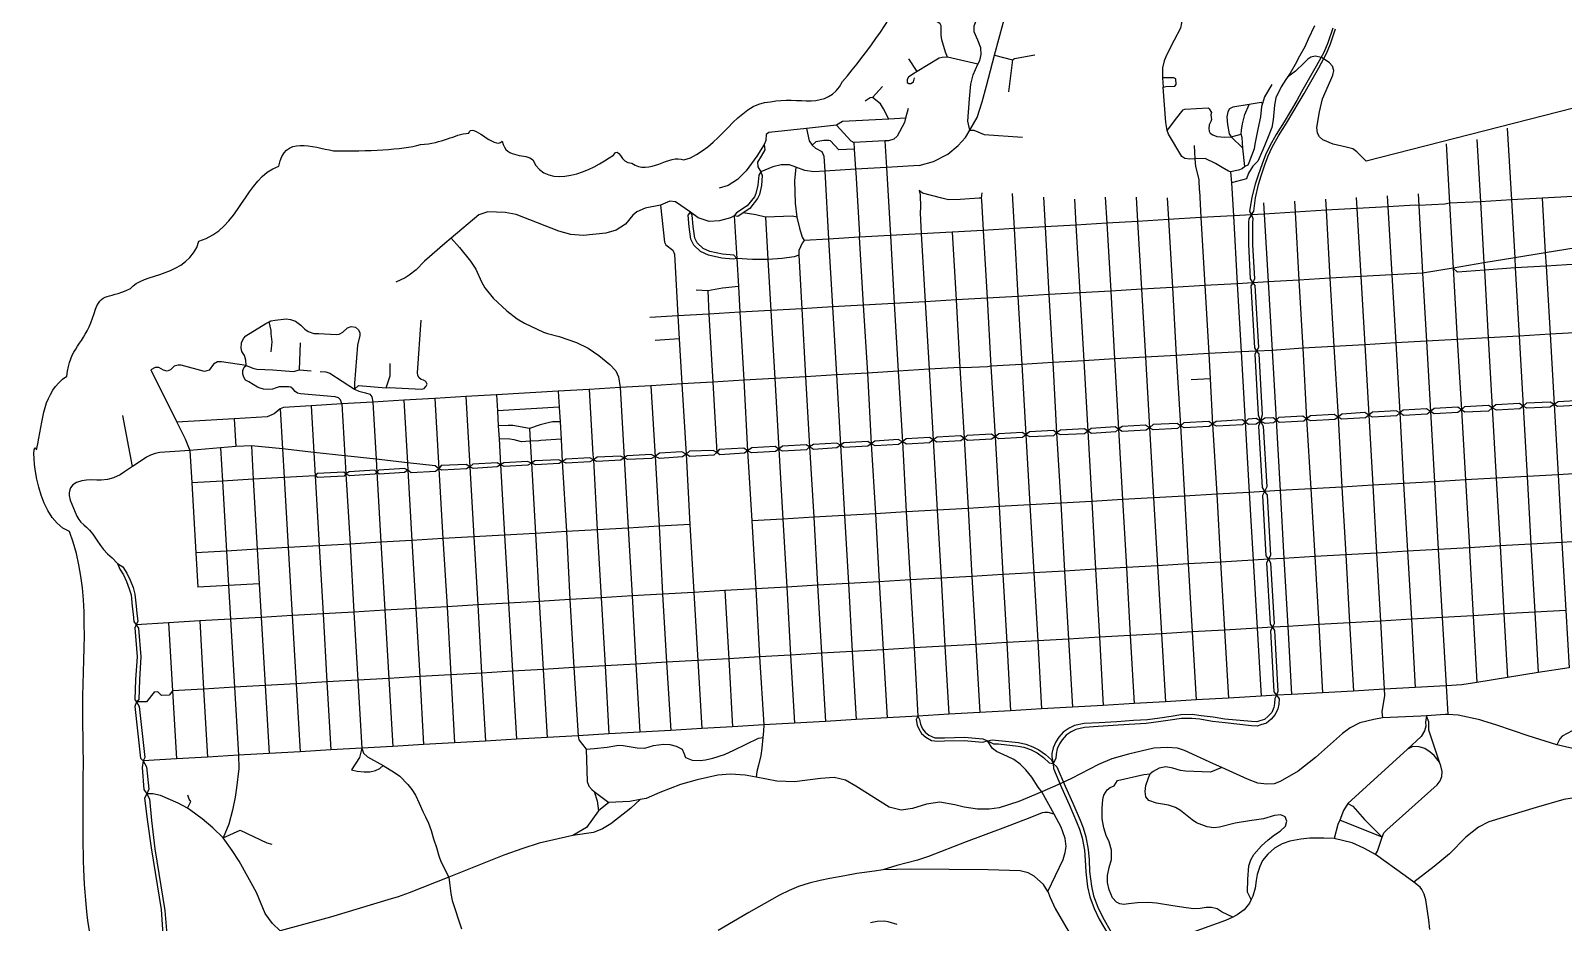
# Model space of a CAD drawing. Extents: x 0 to 264, y 89 to 356.
# Drawn here: x 6.2 to 92.1, y 211.6 to 261.6 of the extents above; entities that cross this region are included whole.
import ezdxf

# ---------------------------------------------------------------- set-up
doc = ezdxf.new("R2010")
doc.units = 0
doc.layers.get('0').update_dxf_attribs({"linetype": 'CONTINUOUS'})

msp = doc.modelspace()

# ---------------------------------------------------------------- linework, layer by layer
at = {"color": 4}
for points in [[(70.278845, 266.271155), (70.216006, 264.53152), (70.305303, 264.036528), (70.682335, 262.274843), (70.687839, 261.993724), (70.626103, 261.690556), (70.276633, 261.02579), (69.863219, 260.226528), (69.70888, 259.875954), (69.618482, 259.48349), (69.619611, 258.905815), (69.65928, 258.394287)], [(57.57223, 260.065574), (57.464192, 260.352204), (57.253629, 261.037917), (57.224964, 261.310216), (57.220561, 261.821744), (57.172053, 261.939704), (56.747619, 262.229645), (56.619735, 262.400522), (56.576742, 262.573603), (56.608712, 262.708099), (56.980232, 263.513976)], [(58.825694, 255.988786), (58.706631, 256.494799), (58.799236, 257.732829), (58.876407, 258.553037), (59.007595, 259.078897), (59.27769, 259.672006), (59.393447, 259.891389), (59.459591, 260.224324), (59.448556, 260.587022), (59.277679, 261.023585), (59.071524, 261.484401), (59.070395, 261.834974), (59.251192, 262.296893), (59.606174, 262.616597), (60.897121, 263.273647), (61.060282, 263.583428)], [(55.993549, 254.005512), (56.797222, 254.227101), (57.587665, 254.629488), (58.168644, 255.115661), (58.584262, 255.570965), (58.825694, 255.988786), (59.239105, 256.686623), (59.512508, 257.564159), (59.75284, 258.463742), (60.205936, 260.182431), (60.929131, 262.881181)], [(78.121527, 261.830563), (77.779776, 261.083117), (77.59236, 260.658681), (77.293603, 260.12841), (77.040043, 259.653264), (76.765539, 259.177014), (76.614505, 258.955424), (76.519704, 258.817621), (76.261736, 258.416338), (75.970694, 257.787953), (75.891319, 257.37454), (75.807533, 256.559843), (75.742492, 256.135409), (75.525311, 255.600731), (75.226553, 254.881944), (74.957562, 254.251356), (74.670928, 253.970234), (74.42178, 253.571155), (74.328074, 253.252551), (73.4792, 253.040885)], [(79.149011, 261.703786), (78.877812, 260.876963), (78.650711, 260.341181), (78.226277, 259.560661), (77.406068, 258.1275), (77.132665, 257.65125), (76.42711, 256.458421), (75.972907, 255.742942), (75.620129, 255.110147), (75.389723, 254.604133), (75.192388, 254.101425), (74.977413, 253.46973), (74.796613, 252.964817), (74.61802, 252.220676), (74.484625, 251.430234), (74.602586, 251.246129)], [(74.602577, 251.246129), (74.732665, 251.439053), (74.824167, 252.187606), (74.985121, 252.930643), (75.131744, 253.420121), (75.344514, 254.045201), (75.538542, 254.54019), (75.76454, 255.036286), (76.111806, 255.659159), (76.564905, 256.373534), (77.272665, 257.569671), (77.547171, 258.045921), (78.367379, 259.480183), (78.797325, 260.269522), (79.028838, 260.819635), (79.305548, 261.66079)], [(59.27769, 259.672006), (57.57223, 260.065574), (57.269061, 260.06007), (57.115826, 260.024793), (55.872284, 259.264113), (55.636363, 259.117482), (55.389419, 258.956528), (55.30894, 258.822032), (55.314444, 258.661078), (55.403742, 258.60375), (55.513983, 258.600448), (55.663914, 258.684234), (55.721242, 258.92346)], [(60.205936, 260.182431), (61.220172, 259.91454), (60.995278, 258.137423)], [(61.220172, 259.91454), (61.333724, 259.997222), (62.468125, 260.201173)], [(95.116605, 257.843074), (81.018724, 254.248048), (80.506093, 254.773907), (80.27348, 254.938169), (79.897551, 255.035183), (79.177665, 255.196137), (78.593377, 255.446389), (78.405965, 255.60955), (78.291312, 255.805782), (78.263739, 256.124383), (78.403746, 257.006327), (78.577931, 257.730625), (79.044258, 258.812109), (79.156707, 259.056849), (79.206316, 259.318125), (79.128044, 259.577197), (78.94504, 259.775633), (78.527219, 260.052343), (78.164521, 260.130617), (77.916473, 260.077701), (77.756619, 259.961944), (77.537237, 259.734843), (77.059883, 259.27954), (76.614503, 258.955424)], [(55.872284, 259.264105), (55.413673, 259.970764)], [(54.281476, 256.598428), (53.993742, 257.173897), (53.818454, 257.458326), (53.369766, 257.822127), (53.927595, 258.420746)], [(69.65928, 258.394287), (69.803699, 258.424053), (70.311919, 258.446095), (70.386883, 258.550825), (70.36264, 258.856198), (70.255703, 258.913526), (69.619599, 258.905793)], [(73.425183, 253.651633), (73.316042, 253.694627), (72.959956, 253.897474), (72.58072, 254.122369), (71.99974, 254.388056), (71.443012, 254.368215), (71.139843, 254.349473), (70.86534, 254.394674), (70.703282, 254.504915), (69.956937, 255.752868), (69.867639, 255.967842), (69.803699, 256.416528), (69.65928, 258.394287)], [(75.740285, 258.543117), (75.324671, 257.845278), (75.210018, 257.471553), (75.165921, 257.308395), (75.107492, 256.727412), (74.957562, 256.043907), (74.788889, 255.20716), (74.752508, 254.945885), (74.454853, 254.157647), (74.384298, 254.024254), (74.225548, 253.943776)], [(53.369766, 257.822127), (53.242986, 257.798985), (52.956353, 257.611572)], [(75.210018, 257.471553), (75.141667, 257.52447), (74.462569, 257.416433)], [(55.22295, 256.646937), (54.281476, 256.598428), (51.696276, 256.461728), (51.354522, 256.264393), (51.186952, 256.252258), (49.673315, 256.084688), (47.576492, 255.853187), (47.423256, 255.74625), (47.400114, 255.406703), (47.315227, 255.17519), (46.902909, 254.532474), (46.310903, 253.697935), (45.808194, 253.215069), (45.299974, 252.890954), (44.788447, 252.733308)], [(55.368472, 257.190435), (55.22295, 256.646937), (55.161214, 256.414324), (54.756623, 255.639313), (54.571415, 255.483871), (54.274861, 255.393472), (54.072014, 255.376934), (54.156901, 253.897474), (54.375183, 250.083063), (54.596769, 246.274167), (54.817256, 242.479601), (55.047665, 238.529591), (55.268151, 234.59171), (55.485329, 230.782814), (55.703611, 226.970607), (55.916381, 223.155095)], [(69.867639, 255.96784), (70.033004, 256.142022), (70.336173, 256.573074), (70.781553, 257.118776), (70.86644, 257.157361), (72.176129, 257.227917), (72.236762, 257.180512), (72.351415, 256.971049), (72.319444, 256.846476), (72.353619, 256.585201), (72.329376, 256.473856), (72.223543, 256.279828), (72.2004, 256.067058), (72.230166, 255.933662), (72.287494, 255.816806), (72.431913, 255.717588), (72.663423, 255.636008), (73.101087, 255.584192), (73.46048, 255.604033), (74.024905, 255.767197)], [(74.462569, 257.416433), (73.558575, 257.280833), (73.375574, 257.175), (73.268637, 257.011842), (73.219028, 256.737335), (73.253202, 256.29526), (73.341397, 255.77822), (73.46046, 255.604035), (74.113099, 254.969035)], [(74.225548, 253.943776), (74.113099, 254.969035), (74.07231, 255.569861), (74.024905, 255.767197), (74.03704, 255.989887), (74.091058, 256.344869), (74.228861, 256.854192), (74.462578, 257.416433)], [(49.673315, 256.084697), (49.830965, 255.385756), (49.994123, 255.145424), (50.189254, 254.981162), (50.531006, 254.782726), (50.647865, 254.529167), (50.702986, 253.693524), (50.921268, 249.884627), (51.140651, 246.076831), (51.352317, 242.271242), (51.581623, 238.326744), (51.807621, 234.393272), (52.024799, 230.582171), (52.241978, 226.771067), (52.46026, 222.955556)], [(51.354522, 256.264393), (52.160399, 255.392369), (52.33348, 255.295355), (52.355521, 254.921633), (52.41947, 253.794949), (52.449236, 253.605329), (52.644367, 250.122752), (52.637763, 249.983845), (52.856034, 246.174949), (53.087544, 242.375972), (53.310234, 238.418246), (53.536232, 234.492492), (53.754514, 230.681389), (53.972796, 226.871389)], [(58.825694, 255.988786), (59.049488, 255.981053), (59.628264, 255.737416), (61.781312, 255.587486)], [(88.923151, 256.088004), (89.152456, 252.077361), (89.337665, 248.82519), (89.369635, 248.264053), (89.583506, 244.449645), (89.809506, 240.527197), (90.026685, 236.579393), (90.246067, 232.787032)], [(47.315216, 255.17519), (47.349393, 254.88856), (47.149853, 254.525859), (46.941492, 254.192924), (46.948096, 253.926137), (47.117869, 253.640607)], [(52.35553, 254.921633), (51.492325, 254.873125), (51.020486, 255.390165), (50.927881, 255.410005), (50.645658, 255.404501), (50.20579, 255.336153), (49.994123, 255.14543)], [(54.072014, 255.376937), (52.33348, 255.295355)], [(71.69216, 252.595504), (71.663498, 253.221685), (71.474982, 253.939367), (71.443012, 254.368213), (71.403326, 255.127785)], [(85.501206, 255.218187), (85.691926, 251.884437), (85.898081, 248.257438), (86.124079, 244.249002), (86.350077, 240.313326), (86.579383, 236.383161), (86.808688, 232.588593), (86.800984, 232.43205), (87.01265, 228.778593), (87.224306, 225.033637)], [(87.215486, 255.461824), (87.415026, 251.972631), (87.610157, 248.546276), (87.644331, 248.133966), (87.848282, 244.34822), (88.0842, 240.422467), (88.300278, 236.482379), (88.517456, 232.688915), (88.735738, 228.87671), (88.939686, 225.310347)], [(47.117881, 253.640607), (47.002127, 253.455399), (46.962438, 252.903081), (46.852197, 252.443369), (46.759591, 252.243827), (46.361615, 251.742222), (45.759686, 251.344244), (45.631806, 251.181085), (45.427855, 251.070841), (44.79947, 250.912091), (44.231718, 250.873508), (43.613256, 251.077456), (43.177796, 251.382829), (42.336641, 251.970424), (42.02796, 251.997997), (41.507613, 251.787434)], [(55.993549, 254.005512), (54.156901, 253.897474), (52.41947, 253.794949), (50.702986, 253.693524), (50.084522, 253.649426), (49.582917, 253.724393), (49.080208, 253.906294), (48.728534, 254.037482), (48.264408, 254.035224), (47.800285, 253.930494), (47.117881, 253.640553), (47.203871, 253.445478), (47.163081, 252.879931), (47.046224, 252.386042), (46.937083, 252.146813), (46.508238, 251.603315), (46.129002, 251.347551), (45.839061, 251.152423), (45.631806, 251.181085)], [(49.080208, 253.906294), (49.014061, 253.14231), (49.047135, 251.892153), (49.13974, 251.100607), (49.284159, 250.499784), (49.437394, 249.988256), (49.542127, 249.80966)], [(74.225548, 253.943776), (74.081129, 253.823611), (73.878282, 253.744236), (73.425183, 253.651633)], [(73.425183, 253.651633), (73.4792, 253.040885)], [(59.46841, 252.173272), (59.351553, 252.164466), (58.291016, 252.090606), (57.630658, 252.079571), (57.253629, 252.174381), (56.182065, 252.445579), (55.980322, 252.604329)], [(55.980322, 252.604324), (56.040954, 252.354072), (56.062996, 251.661744), (56.048659, 251.345347), (56.100472, 250.182284)], [(59.500381, 252.464313), (59.46841, 252.173272), (59.475014, 252.068542), (59.574232, 250.366389), (59.798037, 246.572924), (60.009704, 242.755208), (60.242317, 238.801893), (60.460599, 234.889367), (60.676674, 231.082675), (60.893853, 227.270468), (61.109931, 223.45606)], [(61.189306, 252.427935), (61.301754, 250.467814), (61.518933, 246.672145), (61.738315, 242.861042), (61.963213, 238.913238), (62.18921, 234.988585), (62.407492, 231.182994), (62.625772, 227.37079), (62.845157, 223.556381)], [(71.69216, 252.595504), (71.763819, 251.089583), (71.985409, 247.271867), (72.203688, 243.46848), (72.277551, 242.05296), (72.410947, 239.516268), (72.652379, 235.587204), (72.869558, 231.786024), (73.08784, 227.974923), (73.306119, 224.162716)], [(73.4792, 253.040885), (73.586137, 251.191008), (73.804419, 247.376597), (74.022701, 243.559982), (74.249799, 239.629817), (74.468081, 235.690833), (74.689671, 231.890756), (74.911258, 228.079653), (75.132847, 224.268549)], [(83.925833, 252.409192), (83.963315, 251.764272), (84.182701, 247.977423), (84.395468, 244.164115), (84.614853, 240.22954), (84.838644, 236.28394), (85.055826, 232.488272), (85.274105, 228.677171), (85.49349, 224.849532), (85.587197, 223.235574)], [(41.507613, 251.787423), (40.645512, 251.615442), (40.171466, 251.414799), (39.959799, 251.21526), (39.538673, 250.721371), (39.017222, 250.38072), (38.439547, 250.218662), (37.169547, 250.087474), (36.483838, 250.132675), (35.816867, 250.327803), (33.422387, 251.254949), (32.801718, 251.376217), (31.841502, 251.40046), (31.338794, 251.240609), (29.778856, 249.924305), (29.429383, 249.629967), (28.297189, 248.648801), (27.823143, 248.160424), (27.435087, 247.868282), (27.200269, 247.71394), (26.684332, 247.462588)], [(41.507613, 251.787423), (41.721484, 249.712647), (41.80527, 249.551692), (42.191119, 249.257343), (42.285928, 249.033549), (42.484367, 245.580738), (42.557127, 244.289792), (42.701546, 241.766327), (42.933056, 237.822935), (43.154645, 233.890563), (43.372924, 230.083871), (43.59231, 226.270563), (43.811692, 222.456155)], [(92.619601, 252.270285), (90.882171, 252.172171), (89.152456, 252.077361), (87.415026, 251.972631), (85.691926, 251.884437), (85.430651, 251.845851), (83.963315, 251.764272), (83.772595, 251.77971), (82.238012, 251.692619), (80.499478, 251.588984), (78.773074, 251.496381), (77.043359, 251.393856), (75.313644, 251.284715), (74.602577, 251.246129), (73.586137, 251.191008), (71.763819, 251.089583), (69.953629, 250.973827), (68.222811, 250.864689), (66.496407, 250.765468), (64.768897, 250.66625), (63.036978, 250.567032), (61.301754, 250.467814), (59.574244, 250.366389), (57.837917, 250.264967), (56.100486, 250.182284), (54.375183, 250.083063), (52.637752, 249.983845), (50.921268, 249.884627), (49.542127, 249.80966), (49.445113, 249.652014), (49.257701, 249.231988), (49.244464, 248.979532), (48.983194, 248.878107), (48.318428, 248.79322), (47.521371, 248.739203), (46.659269, 248.730397), (45.771813, 248.802054), (45.578889, 248.753534), (44.931762, 248.808655), (44.192032, 248.972917), (43.745548, 249.18348), (43.37072, 249.543976), (43.205355, 249.879115), (43.102829, 250.559313), (43.05322, 251.229591), (43.177796, 251.382829)], [(62.942171, 252.228395), (63.036978, 250.567032), (63.25526, 246.771363), (63.473542, 242.96026), (63.687412, 239.024583), (63.916718, 235.087803), (64.133897, 231.282215), (64.352178, 227.471111), (64.569357, 223.656703)], [(64.686214, 252.110435), (64.768897, 250.66625), (64.986075, 246.870581), (65.20546, 243.058377), (65.429254, 239.119393)], [(66.412621, 252.230599), (66.496407, 250.765468), (66.713585, 246.969799), (66.931867, 243.16421), (67.149046, 239.238454), (67.375044, 235.285139), (67.593326, 231.481754), (67.811605, 227.670651), (68.03099, 223.857343)], [(68.142335, 252.230599), (68.222811, 250.864689), (68.446605, 247.06902), (68.657171, 243.256813), (68.878758, 239.312317), (69.111371, 235.384357), (69.331857, 231.582076), (69.554547, 227.770972), (69.776137, 223.958768)], [(69.884174, 252.19973), (69.953629, 250.973827), (70.168603, 247.168238), (70.386883, 243.362647), (70.631623, 239.420355), (70.837778, 235.483578), (71.05606, 231.681294), (71.274339, 227.87019), (71.492621, 224.057986)], [(75.277266, 251.913099), (75.313644, 251.284715), (75.528619, 247.489046), (75.750208, 243.645972), (75.975103, 239.732343), (76.196692, 235.790051), (76.410563, 231.989974), (76.625537, 228.178871), (76.840512, 224.366667)], [(77.008081, 252.012317), (77.043359, 251.393856), (77.258333, 247.58716), (77.476615, 243.760625), (77.686075, 239.818333), (77.926407, 235.889272), (78.143585, 232.090296), (78.361867, 228.279192), (78.580147, 224.463681)], [(78.736692, 252.111535), (78.773074, 251.496381), (78.992456, 247.685278), (79.215147, 243.86205), (79.445556, 239.910939), (79.659426, 235.98849), (79.875504, 232.189514), (80.092683, 228.37841), (80.308758, 224.559591)], [(80.4642, 252.210756), (80.499478, 251.588984), (80.71776, 247.784496), (80.936042, 243.962369), (81.163143, 240.020077), (81.385833, 236.086605), (81.600808, 232.288732)], [(82.202734, 252.309974), (82.238012, 251.692613), (82.45409, 247.88151)], [(90.882171, 252.172171), (91.051944, 249.103004)], [(45.771813, 248.80204), (45.613063, 248.976224), (44.972551, 249.029141), (44.274715, 249.182379), (43.885556, 249.359869), (43.56034, 249.664141), (43.423637, 249.930928), (43.324419, 250.58026), (43.277014, 251.219671), (43.177796, 251.382829)], [(45.631806, 251.181085), (45.771813, 248.80204), (45.864419, 247.231078), (45.949306, 245.779174), (46.165381, 241.969174), (46.382562, 238.012551), (46.617379, 234.095617), (46.836762, 230.28341), (47.055044, 226.471206), (47.282145, 222.656798), (47.27111, 222.316147), (47.235832, 221.95455), (47.18072, 221.362544), (47.131111, 220.94803), (46.987796, 220.406736), (46.907317, 220.058369), (46.854401, 219.733151)], [(49.13974, 251.100607), (48.896103, 251.16455), (47.384671, 251.117145), (46.847785, 251.239514), (46.129002, 251.347551)], [(47.384671, 251.117145), (47.521371, 248.739203), (47.685633, 245.878395), (47.900607, 242.069496), (48.132117, 238.116181), (48.35481, 234.194835), (48.571988, 230.383732), (48.79027, 226.571528), (49.007449, 222.756016)], [(74.602577, 251.246129), (74.441623, 251.023439), (74.428387, 250.837127), (74.430644, 249.593585), (74.530966, 247.645592), (74.666565, 247.432822), (74.784478, 247.27848), (74.987325, 243.804722), (74.884799, 243.609591)], [(74.602577, 251.246129), (74.677544, 251.028951), (74.647778, 250.786415), (74.650036, 249.563819), (74.764688, 247.659923), (74.666574, 247.432822)], [(29.778856, 249.924313), (30.246286, 249.408377), (30.872467, 248.652109), (31.157994, 248.187986), (31.485417, 247.476919), (31.670625, 247.152803), (32.138056, 246.565208), (32.897631, 245.856345), (33.487431, 245.420885), (33.894228, 245.175044), (34.94705, 244.666824), (35.171944, 244.589653), (35.831199, 244.432006), (36.79803, 244.086944), (37.445157, 243.771649), (38.057006, 243.367058), (38.67106, 242.848915), (38.99848, 242.490625), (39.14731, 242.164306), (39.237708, 241.56348)], [(56.100486, 250.182284), (56.333099, 246.373385), (56.54697, 242.584331), (56.776276, 238.632119), (56.996762, 234.690928), (57.215044, 230.883133), (57.433326, 227.070928), (57.652708, 223.254313)], [(57.837917, 250.264967), (58.055095, 246.472606), (58.273377, 242.676937), (58.504887, 238.726926), (58.728681, 234.790147), (58.945859, 230.983454), (59.163037, 227.17125), (59.381319, 223.354635)], [(49.24447, 248.979532), (49.417551, 245.977613), (49.631422, 242.170921), (49.856319, 238.231937), (50.083421, 234.294053), (50.302803, 230.482953), (50.522186, 226.671849), (50.740468, 222.856338)], [(92.784964, 249.383022), (91.051944, 249.103004), (89.337665, 248.82519), (87.610157, 248.546276), (85.898081, 248.257438), (84.182701, 247.977423), (82.45409, 247.88151), (80.71776, 247.784496), (78.992456, 247.685278), (77.258333, 247.58716)], [(91.051944, 249.103004), (91.092734, 248.368786), (91.315424, 244.549967), (91.540322, 240.61098), (91.761908, 236.678611), (91.977986, 232.887353), (92.196268, 229.077353), (92.379269, 225.864869)], [(96.395424, 248.679671), (94.559879, 248.571633), (92.83678, 248.470208), (91.092734, 248.368786), (89.369635, 248.264053), (87.644331, 248.133966), (86.127387, 248.018213), (85.898081, 248.257438)], [(77.258333, 247.58716), (75.528619, 247.489046), (74.66652, 247.432822), (73.804419, 247.376597), (71.985409, 247.271867), (70.168603, 247.168238), (68.446605, 247.06902), (66.713585, 246.969799), (64.986075, 246.870581), (63.25526, 246.771363), (61.518933, 246.672145), (59.798037, 246.572924), (58.055095, 246.472606), (56.333099, 246.373385), (54.596769, 246.274167), (52.856034, 246.174949), (51.140651, 246.076831), (49.417551, 245.977613), (47.685633, 245.878395), (45.949306, 245.779174), (44.21849, 245.679956), (42.484367, 245.580738), (40.900172, 245.49034)], [(45.864419, 247.231078), (44.976963, 247.131857), (44.146831, 246.97421), (43.503012, 247.018308)], [(74.66652, 247.432822), (74.557379, 247.266356), (74.760226, 243.780468), (74.884799, 243.609591), (75.007171, 243.457456), (75.202299, 240.034411), (75.108593, 239.68053)], [(82.45409, 247.88151), (82.673472, 244.067101), (82.901674, 240.138037), (83.117752, 236.185826), (83.332726, 232.389053), (83.549905, 228.577953), (83.767083, 224.752518)], [(44.146831, 246.97421), (44.21849, 245.679956), (44.440077, 241.867752), (44.652847, 237.922153)], [(23.665877, 240.642953), (23.58099, 240.879974), (23.471849, 240.983603), (23.29105, 241.038724), (21.339748, 241.209601), (21.185408, 241.253699), (21.039887, 241.34079), (20.941771, 241.471981), (20.807274, 241.575607), (20.690417, 241.605373), (20.143611, 241.598769), (19.974939, 241.552468), (19.785321, 241.474196), (19.568143, 241.458758), (19.277101, 241.468693), (19.0952, 241.52271), (18.945269, 241.583345), (18.445868, 241.876591), (18.268377, 241.979117), (18.180182, 242.136763), (18.107422, 242.315359), (18.119549, 242.512695), (18.194514, 242.711131), (18.29704, 242.804837), (18.28822, 243.090347), (18.21546, 243.349419), (18.062222, 243.580928), (18.021432, 243.766137), (18.048994, 244.073717), (18.148213, 244.301919), (18.287119, 244.466181), (19.404984, 245.159609), (19.590192, 245.245599), (19.692717, 245.293004), (19.923125, 245.347022), (20.542691, 245.413169), (20.787431, 245.374583), (21.07296, 245.273161), (21.35849, 245.064799), (21.58559, 244.827778), (21.767491, 244.698794), (22.093811, 244.597369), (22.369418, 244.585233), (23.33625, 244.527905), (23.514844, 244.553249), (23.707769, 244.660186), (23.986684, 244.901618), (24.191736, 244.974378), (24.417734, 244.944612), (24.590816, 244.790273), (24.659167, 244.624908), (24.665782, 244.472773), (24.543412, 243.936991), (24.367023, 241.801582), (24.363716, 241.46865), (24.616172, 241.368351), (24.984384, 241.265826), (25.223611, 241.189758), (25.340469, 241.049748), (25.401102, 240.745478)], [(19.709254, 243.565494), (19.759965, 244.121119), (19.704844, 244.580833), (19.697128, 244.757222), (19.590192, 245.245599)], [(22.444384, 242.470782), (22.767396, 242.44764), (22.980165, 242.368265), (24.363715, 241.468681), (24.584201, 241.670417), (26.145243, 241.543637), (26.313915, 241.559074), (28.119696, 241.471983), (28.268524, 241.514977), (28.386484, 241.638449), (28.434992, 241.759717), (28.365537, 241.897521), (28.240965, 241.971384), (28.097648, 242.016582), (27.982995, 242.112495), (27.906927, 242.231556), (27.90362, 242.381487), (28.105364, 245.340412)], [(96.613706, 244.85644), (94.77375, 244.750607), (93.045139, 244.650285), (91.315424, 244.549967), (89.583506, 244.449645), (87.848282, 244.34822)], [(87.848282, 244.34822), (86.124079, 244.249002), (84.395468, 244.164115), (82.673472, 244.067101), (80.936042, 243.962369), (79.215147, 243.86205), (77.476615, 243.760625), (75.750208, 243.645972), (74.884799, 243.609591), (74.022701, 243.559982), (72.203688, 243.46848), (70.386883, 243.362647), (68.657171, 243.256813), (66.931867, 243.16421), (65.20546, 243.058377), (63.473542, 242.96026), (61.738315, 242.861042), (60.009704, 242.755208), (59.814576, 242.729865), (58.480633, 242.658206), (58.273377, 242.676945), (56.54697, 242.584331), (54.817256, 242.479601), (53.087544, 242.375972), (51.352317, 242.271242), (49.631422, 242.170921), (47.900607, 242.069496), (46.165381, 241.969174), (44.440077, 241.867752), (42.701546, 241.766327), (40.971831, 241.666008), (39.237708, 241.56348), (37.507994, 241.460954), (35.78159, 241.359532), (32.32216, 241.154481), (30.594653, 241.053056), (28.859426, 240.949426), (27.136328, 240.848004), (25.401102, 240.745478), (23.665877, 240.642953), (21.944983, 240.540424), (20.391658, 240.448925), (20.208655, 240.375062)], [(21.284627, 242.552361), (21.347465, 244.06159)], [(42.557127, 244.289792), (41.198933, 244.207109)], [(18.29704, 242.804817), (16.919002, 242.996641), (16.689696, 242.99777), (16.468108, 242.88091), (16.232187, 242.532543), (15.970912, 242.454269), (14.655712, 242.815866), (14.496962, 242.825801), (14.275373, 242.754142), (14.069219, 242.559013), (13.886215, 242.488458), (13.669037, 242.543578), (13.415477, 242.676974), (13.206016, 242.679231), (12.971198, 242.548043), (14.428611, 239.622192), (14.891632, 238.692752), (15.149601, 238.035702)], [(26.145243, 241.543637), (26.371241, 242.228246), (26.372342, 242.906242)], [(74.884799, 243.609591), (74.780069, 243.442022), (74.974097, 240.025592), (75.108593, 239.68053), (74.997248, 239.393897), (75.189072, 235.968647), (75.332387, 235.740442)], [(18.29704, 242.804817), (18.459097, 242.744185), (18.671866, 242.640556), (18.898967, 242.59205), (19.796345, 242.561181), (20.956102, 242.464167), (21.284627, 242.552361), (21.946085, 242.504956)], [(72.277551, 242.05296), (71.226937, 241.993428)], [(35.78159, 241.359532), (35.832299, 240.469869), (35.880808, 239.634228), (35.933724, 238.661883), (36.000972, 237.421649), (36.233585, 233.493688), (36.428714, 229.682588), (36.660226, 225.86928), (36.891736, 222.057076), (36.938037, 221.829974), (37.337117, 221.308524), (37.394444, 219.49723), (37.484843, 219.220522), (37.651312, 219.048542), (37.796831, 218.936093), (38.607117, 218.309912)], [(37.507994, 241.460954), (37.717456, 237.819627), (37.75053, 237.504331), (37.961093, 233.591806), (38.179375, 229.78401), (38.398758, 225.969601), (38.618143, 222.157397)], [(39.237708, 241.56348), (39.462603, 237.624496), (39.690808, 233.692127), (39.90909, 229.884331), (40.128472, 226.069923), (40.347855, 222.256615)], [(40.971831, 241.666008), (41.185702, 237.976173), (41.212146, 237.703871), (41.421623, 233.791345), (41.621162, 229.982449), (41.849367, 226.170244), (42.077569, 222.356937)], [(20.208655, 240.375062), (19.872413, 240.090633), (19.479948, 239.920859), (17.638889, 239.812822), (14.428611, 239.622101)], [(20.208655, 240.375062), (20.336537, 238.126103)], [(21.944983, 240.540424), (22.091606, 237.930972), (22.165469, 236.62349), (22.387057, 232.696633), (22.606441, 228.883326), (22.825825, 225.067814), (23.045208, 221.25671)], [(23.665877, 240.642953), (23.833446, 237.738048), (23.891875, 236.722708), (24.117873, 232.796952), (24.337257, 228.983647), (24.557743, 225.168133), (24.777127, 221.357032)], [(25.401102, 240.745478), (25.585208, 237.542917), (25.625998, 236.821926), (25.853099, 232.896173), (26.07138, 229.083966), (26.290764, 225.268454), (26.510148, 221.457353)], [(27.136328, 240.848004), (27.338073, 237.347785), (27.363428, 236.924452), (27.587222, 232.996494), (27.805504, 229.184287), (28.023785, 225.368776), (28.240965, 221.557675)], [(28.859426, 240.949426), (29.089835, 237.012647), (29.320244, 233.09902), (29.553958, 229.285713), (29.762317, 225.470201), (29.969576, 221.656893)], [(30.594653, 241.053056), (30.821754, 237.120687), (31.047752, 233.194931), (31.267135, 229.384931), (31.48652, 225.569419), (31.705903, 221.757215)], [(32.32216, 241.154481), (32.372873, 240.267022), (32.421381, 239.421458), (32.462171, 238.681728), (32.542647, 237.227621), (32.774159, 233.294149), (32.993542, 229.484149), (33.212924, 225.66974), (33.43231, 221.857536)], [(35.832299, 240.469869), (32.372873, 240.267022)], [(84.614853, 240.22954), (84.407595, 240.366242), (83.085782, 240.291276), (82.901674, 240.138037), (82.713158, 239.980391), (81.382526, 239.901016), (81.163143, 240.020077)], [(86.350077, 240.313326), (86.150537, 240.458845), (84.824313, 240.37947), (84.614853, 240.22954), (84.426338, 240.076301), (83.108933, 240.001338), (82.901674, 240.138037)], [(88.0842, 240.422467), (87.868125, 240.550347), (86.533081, 240.484203), (86.350077, 240.313326), (86.157153, 240.164496), (84.830928, 240.09284), (84.614853, 240.22954)], [(89.809506, 240.527197), (89.602248, 240.672716), (88.289254, 240.588933), (88.0842, 240.422467), (87.879149, 240.247178), (86.544105, 240.185442), (86.350077, 240.313326)], [(91.540322, 240.61098), (91.328655, 240.752091), (90.006839, 240.680435), (89.809506, 240.527197), (89.617683, 240.365139), (88.321224, 240.291276), (88.0842, 240.422467)], [(93.278853, 240.711301), (93.06829, 240.839185), (91.763012, 240.76973), (91.540322, 240.61098), (91.308812, 240.464357), (90.012353, 240.399313), (89.809506, 240.527197)], [(94.99644, 240.820442), (94.798004, 240.952734), (93.488315, 240.87777), (93.278853, 240.711301), (93.078213, 240.57019), (91.743169, 240.495226), (91.540322, 240.61098)], [(11.932708, 237.133915), (11.388108, 240.003542)], [(17.638889, 239.812822), (17.728186, 238.255088)], [(35.880808, 239.634228), (35.450859, 239.6331), (35.212734, 239.593414), (34.768454, 239.480965), (34.161016, 239.265991), (33.236078, 239.431381), (32.981415, 239.442416), (32.421381, 239.421475)], [(68.878758, 239.312317), (68.654964, 239.455633), (67.352994, 239.371849), (67.149046, 239.238454), (66.979269, 239.086319), (65.634306, 238.987101), (65.429254, 239.119393)], [(70.631623, 239.420355), (70.438699, 239.557058), (69.086016, 239.483194), (68.878758, 239.312317), (68.700165, 239.167899), (67.362917, 239.098447), (67.149046, 239.238454)], [(72.410947, 239.516268), (72.213611, 239.657379), (70.805808, 239.58572), (70.631623, 239.420355), (70.45303, 239.271528), (69.091528, 239.184437), (68.878758, 239.312317)], [(74.249799, 239.629817), (74.086641, 239.758801), (72.613794, 239.669506), (72.410947, 239.516268), (72.223534, 239.383976), (70.828958, 239.30019), (70.631623, 239.420355)], [(75.108593, 239.68053), (74.852829, 239.824949), (74.41296, 239.799577), (74.249799, 239.629803), (74.093256, 239.475478), (72.64466, 239.392796), (72.410947, 239.516268)], [(75.975103, 239.732343), (75.817456, 239.863534), (75.34231, 239.843694), (75.108593, 239.680536), (74.864956, 239.510756), (74.4317, 239.486513), (74.249799, 239.629829)], [(77.686075, 239.818333), (77.47, 239.953933), (76.134956, 239.884481), (75.975103, 239.732343), (75.839506, 239.583516), (75.355537, 239.555943), (75.108593, 239.680519)], [(75.108593, 239.68053), (75.256319, 239.404923), (75.450347, 235.994002), (75.332387, 235.740442), (75.21553, 235.513341), (75.40625, 232.132189), (75.548465, 231.940365)], [(79.445556, 239.910939), (79.234992, 240.054254), (77.902153, 239.984799), (77.686075, 239.818333), (77.527325, 239.673915), (76.143776, 239.597847), (75.975103, 239.732343)], [(81.163143, 240.020077), (80.936042, 240.158984), (79.649506, 240.063074), (79.445556, 239.910939), (79.266963, 239.77534), (77.909869, 239.694861), (77.686075, 239.818333)], [(82.901674, 240.138037), (82.703238, 240.26151), (81.372603, 240.178827), (81.163143, 240.020077), (80.974627, 239.87125), (79.635172, 239.791875), (79.445556, 239.910939)], [(35.933724, 238.661883), (34.803732, 238.600147), (34.690183, 238.575904), (34.199601, 238.549459), (33.725556, 238.524065), (33.309938, 238.633206), (33.07402, 238.678407), (32.462171, 238.681709)], [(34.161016, 239.266016), (34.199601, 238.549437), (34.275669, 237.326842), (34.497258, 233.393369), (34.716641, 229.58447), (34.936024, 225.770062), (35.15651, 221.956754)], [(55.047665, 238.529591), (54.805131, 238.660782), (53.509774, 238.567076), (53.310234, 238.418246), (53.110694, 238.277135), (51.777855, 238.198863), (51.581623, 238.326744)], [(56.776276, 238.632119), (56.571224, 238.761103), (55.254923, 238.682829), (55.047665, 238.529591), (54.840409, 238.367536), (53.519697, 238.293673), (53.310234, 238.418246)], [(58.504887, 238.726926), (58.311963, 238.851502), (56.987942, 238.790869), (56.776276, 238.632119), (56.573428, 238.462343), (55.281381, 238.393994), (55.047665, 238.529591)], [(60.242317, 238.801893), (60.032855, 238.95072), (58.675764, 238.872449), (58.504887, 238.726926), (58.321883, 238.574792), (56.985738, 238.49652), (56.776276, 238.632119)], [(61.963213, 238.913238), (61.761466, 239.053246), (60.441857, 238.967258), (60.242317, 238.801893), (60.038367, 238.668498), (58.697811, 238.594635), (58.504887, 238.726926)], [(63.687412, 239.024583), (63.507716, 239.153567), (62.16606, 239.087423), (61.963213, 238.913238), (61.768081, 238.755592), (60.447369, 238.698264), (60.242317, 238.801893)], [(65.429254, 239.119393), (65.252865, 239.252785), (63.894671, 239.18223), (63.687412, 239.024583), (63.513228, 238.85481), (62.180391, 238.793074), (61.963213, 238.913238)], [(67.149046, 239.238454), (66.964938, 239.359722), (65.615563, 239.260504), (65.429254, 239.119393), (65.253966, 238.966155), (63.909002, 238.904419), (63.687412, 239.024583)], [(65.429254, 239.119393), (65.653048, 235.187022), (65.868019, 231.382536), (66.082994, 227.570329), (66.297968, 223.757022)], [(29.089835, 237.012647), (28.882577, 237.175808), (27.338073, 237.347785), (25.585208, 237.542917), (23.833446, 237.738048), (22.091606, 237.930972), (20.336537, 238.126103), (18.594696, 238.303593), (17.728186, 238.255088), (16.871597, 238.182328), (15.149601, 238.035702), (13.477213, 237.917744), (13.207118, 237.860417), (12.939227, 237.772222), (12.729766, 237.667492), (12.037439, 237.203369), (11.932708, 237.133915), (11.496146, 236.837361), (11.251406, 236.676407), (10.88099, 236.504426), (10.539236, 236.408516), (10.182049, 236.366623), (9.936207, 236.365494), (9.627526, 236.388636), (9.354123, 236.374299), (9.09395, 236.340122), (8.806215, 236.234289), (8.594549, 236.104201), (8.469974, 235.949863), (8.420365, 235.825287), (8.391701, 235.661025), (8.399417, 235.505583), (8.451232, 235.261946), (8.822751, 234.350235), (8.930789, 234.170539), (9.052056, 234.027224), (9.210806, 233.870678), (9.366249, 233.746105), (9.528306, 233.58074), (9.715719, 233.34923), (9.937308, 233.008576), (10.150077, 232.706511), (10.313237, 232.497049), (10.539235, 232.254515), (10.790589, 232.021902), (11.102577, 231.711017)], [(15.149601, 238.035702), (15.254332, 236.225512), (15.48033, 232.299758), (15.591675, 230.371605)], [(16.871597, 238.182328), (16.978533, 236.32473), (17.204531, 232.398976), (17.315877, 230.470826), (17.425018, 228.583465)], [(18.594696, 238.303593), (18.701632, 236.423951), (18.92763, 232.498194), (19.038976, 230.570044), (19.148116, 228.682683), (19.3675, 224.867171), (19.587986, 221.057171)], [(20.336537, 238.126103), (20.428038, 236.523169), (20.658446, 232.597412), (20.881137, 228.784105), (21.102726, 224.967492), (21.322109, 221.157492)], [(41.21216, 237.703871), (40.987266, 237.814115), (39.629072, 237.74356), (39.462603, 237.624496), (39.279601, 237.499923), (37.937942, 237.42606), (37.75053, 237.504331)], [(42.933056, 237.822935), (42.707058, 237.959635), (41.451389, 237.883567), (41.21216, 237.703871), (40.996085, 237.591425), (39.654426, 237.526381), (39.462603, 237.624496)], [(44.652847, 237.922153), (44.461024, 238.042317), (43.131492, 237.989401), (42.933056, 237.822935), (42.729105, 237.674105), (41.449185, 237.593629), (41.21216, 237.703871)], [(46.382562, 238.012551), (46.163176, 238.158074), (44.793958, 238.086415), (44.652847, 237.922153), (44.49079, 237.773326), (43.138107, 237.70277), (42.933056, 237.822935)], [(48.132117, 238.116181), (47.930373, 238.252883), (46.614072, 238.175713), (46.382562, 238.012551), (46.202865, 237.884671), (44.82152, 237.788758), (44.652847, 237.922153)], [(49.856319, 238.231937), (49.663395, 238.352101), (48.342683, 238.287058), (48.132117, 238.116181), (47.944704, 237.976173), (46.604149, 237.897899), (46.382562, 238.012551)], [(51.581623, 238.326744), (51.376572, 238.451319), (50.067986, 238.373048), (49.856319, 238.231937), (49.673315, 238.07098), (48.340478, 238.004835), (48.132117, 238.116181)], [(53.310234, 238.418246), (53.112899, 238.541718), (51.767935, 238.459035), (51.581623, 238.326744), (51.385391, 238.182328), (50.065782, 238.099645), (49.856319, 238.231937)], [(25.625998, 236.821926), (25.501424, 236.92776), (24.061649, 236.845077), (23.891875, 236.722708), (23.783837, 236.603647), (22.290043, 236.517657), (22.165469, 236.62349)], [(27.363429, 236.924452), (27.167196, 237.024774), (25.735139, 236.94099), (25.625998, 236.821926), (25.508038, 236.702865), (24.081493, 236.621286), (23.891875, 236.722708)], [(29.089835, 237.012647), (28.901319, 236.860512), (27.538715, 236.78224), (27.363429, 236.924452), (27.177118, 236.80098), (25.743958, 236.717197), (25.625998, 236.821926)], [(32.542647, 237.227621), (32.355234, 237.335661), (31.003655, 237.273925), (30.821754, 237.120687), (30.649774, 237.009342), (29.252994, 236.935478), (29.089835, 237.012647)], [(30.821754, 237.120687), (30.617803, 237.247467), (29.229843, 237.186831), (29.089835, 237.012647)], [(34.275669, 237.326842), (34.062899, 237.42606), (32.730062, 237.343377), (32.542647, 237.227621), (32.367361, 237.111867), (31.005859, 237.023673), (30.821754, 237.120687)], [(36.000972, 237.421649), (35.812456, 237.520869), (34.463081, 237.454722), (34.275669, 237.326842), (34.083845, 237.206674), (32.747701, 237.136119), (32.542647, 237.227621)], [(37.75053, 237.504331), (37.549887, 237.621188), (36.217047, 237.550633), (36.000972, 237.421649), (35.821276, 237.305895), (34.497258, 237.23644), (34.275669, 237.326842)], [(39.462603, 237.624496), (39.261963, 237.71159), (37.966605, 237.658673), (37.75053, 237.504331), (37.55099, 237.397397), (36.218151, 237.322431), (36.000972, 237.421649)], [(23.891875, 236.722708), (23.766198, 236.827438), (22.287838, 236.742551), (22.165469, 236.62349), (20.428038, 236.523169), (18.701632, 236.423951), (16.978533, 236.32473), (15.254332, 236.225512)], [(93.491623, 236.776728), (91.761908, 236.678611), (90.026685, 236.579393), (88.300278, 236.482379), (86.579383, 236.383161), (84.838644, 236.28394), (83.117752, 236.185826), (81.385833, 236.086605), (79.659426, 235.98849), (77.926407, 235.889272), (76.196692, 235.790051), (75.332387, 235.740442), (74.468081, 235.690833), (72.652379, 235.587204), (70.837778, 235.483578), (69.111371, 235.384357), (67.375044, 235.285139), (65.653048, 235.187022), (63.916718, 235.087803), (62.18921, 234.988585), (60.460599, 234.889367), (58.728681, 234.790147), (56.996762, 234.690928), (55.268151, 234.59171), (53.536232, 234.492492), (51.807621, 234.393272), (50.083421, 234.294053)], [(75.332387, 235.740442), (75.476806, 235.535391), (75.668629, 232.147621), (75.548465, 231.940365), (75.671937, 231.746338), (75.859349, 228.326597), (75.765643, 228.129262)], [(43.154645, 233.890563), (41.421623, 233.791345), (39.690808, 233.692127), (37.961093, 233.591806), (36.233585, 233.493688), (34.497258, 233.393369), (32.774159, 233.294149), (31.047752, 233.194931), (29.320244, 233.09902), (27.587222, 232.996494), (25.853099, 232.896173), (24.117873, 232.796952), (22.387057, 232.696633), (20.658446, 232.597412), (18.92763, 232.498194), (17.204531, 232.398976), (15.48033, 232.299758)], [(50.083421, 234.294053), (48.35481, 234.194835), (46.617379, 234.095617)], [(93.709905, 232.986572), (91.977986, 232.887353), (90.246067, 232.787032), (88.517456, 232.688915), (86.808688, 232.588593), (85.055826, 232.488272), (83.332726, 232.389053), (81.600808, 232.288732), (79.875504, 232.189514), (78.143585, 232.090296), (76.410563, 231.989974), (75.548465, 231.940365), (74.689671, 231.890756), (72.869558, 231.786024), (71.05606, 231.681294), (69.331857, 231.582076), (67.593326, 231.481754), (65.868019, 231.382536), (64.133897, 231.282215), (62.407492, 231.182994), (60.676674, 231.082675), (58.945859, 230.983454), (57.215044, 230.883133), (55.485329, 230.782814), (53.754514, 230.681389), (52.024799, 230.582171), (50.302803, 230.482953), (48.571988, 230.383732), (46.836762, 230.28341), (45.107047, 230.184192), (43.372924, 230.083871), (41.621162, 229.982449), (39.90909, 229.884331), (38.179375, 229.78401), (36.428714, 229.682588), (34.716641, 229.58447), (32.993542, 229.484149), (31.267135, 229.384931), (29.553958, 229.285713), (27.805504, 229.184287), (26.07138, 229.083966), (24.337257, 228.983647)], [(90.246067, 232.787032), (90.46545, 228.975928), (90.660581, 225.588161)], [(75.548465, 231.940365), (75.444835, 231.738619), (75.636659, 228.313369), (75.765643, 228.129262), (75.8825, 227.944053), (76.079835, 224.533133), (75.997153, 224.319262)], [(81.600808, 232.288732), (81.817986, 228.477631), (82.035165, 224.656605), (82.042869, 224.307135), (81.88853, 223.40204), (81.934832, 223.063593)], [(11.102578, 231.71106), (11.401337, 231.517032), (11.622925, 231.166458), (11.813646, 230.777299), (11.966884, 230.352865), (12.06941, 229.979141), (12.145477, 229.319887), (12.184063, 228.897657), (12.230365, 228.475424), (12.14217, 228.276988)], [(11.102578, 231.71106), (11.221641, 231.39356), (11.43, 231.063933), (11.610799, 230.696824), (11.758524, 230.291129), (11.854436, 229.944967), (11.928299, 229.29894), (11.966884, 228.874506), (12.012083, 228.461093), (12.14217, 228.276988), (12.276667, 228.084064), (12.404549, 226.471206), (12.322969, 225.197899), (12.285486, 224.06901), (12.163116, 223.953256)], [(19.038976, 230.570044), (17.315877, 230.470826), (15.591675, 230.371605)], [(45.107047, 230.184192), (45.324228, 226.370885), (45.542508, 222.556476)], [(24.337257, 228.983647), (22.606441, 228.883326), (20.881137, 228.784105), (19.148116, 228.682683), (17.425018, 228.583465), (15.699713, 228.483143), (13.961181, 228.382822), (12.14217, 228.276988)], [(13.961181, 228.382822), (14.17395, 224.565106), (14.403255, 220.75731)], [(15.699713, 228.483143), (15.916893, 224.666528), (16.134071, 220.858732)], [(17.425018, 228.583465), (17.644401, 224.766849), (17.867092, 220.960157), (17.884731, 220.220424), (17.767873, 219.144452), (17.679679, 218.615285), (17.534158, 217.89099), (17.323594, 217.101649), (17.017118, 216.339869)], [(92.196268, 229.077353), (90.46545, 228.975928), (88.735738, 228.87671), (87.012639, 228.778593), (85.274105, 228.677171), (83.549905, 228.577953), (81.817986, 228.477631), (80.092683, 228.37841), (78.361867, 228.279192), (76.625537, 228.178871), (75.765643, 228.129262), (74.911258, 228.079653), (73.08784, 227.974923), (71.274339, 227.87019), (69.554547, 227.770972), (67.811605, 227.670651), (66.082994, 227.570329), (64.352178, 227.471111), (62.625772, 227.37079), (60.893853, 227.270468), (59.163037, 227.17125), (57.433326, 227.070928), (55.703611, 226.970607), (53.972796, 226.871389), (52.241978, 226.771067), (50.522186, 226.671849), (48.79027, 226.571528), (47.055044, 226.471206), (45.324228, 226.370885)], [(12.14217, 228.276988), (12.062795, 228.099496), (12.193984, 226.47231), (12.111302, 225.208925), (12.072717, 224.074522), (12.163116, 223.953256), (12.302023, 223.689774), (12.634957, 220.834481), (12.531328, 220.648169)], [(75.765643, 228.129262), (75.66091, 227.937438), (75.854938, 224.516597), (75.997153, 224.319262), (75.907855, 224.139565), (75.895719, 223.85955), (75.843906, 223.634653), (75.729253, 223.362353), (75.538533, 223.142968), (75.32797, 222.97099), (75.060079, 222.881692), (74.894714, 222.83098), (74.605876, 222.844216), (73.096651, 222.979815), (72.444012, 223.086749), (71.77263, 223.176047), (71.269922, 223.248807), (70.647049, 223.226765), (70.091424, 223.139672), (69.461936, 223.032738), (68.766303, 222.953363), (67.986885, 222.899343), (67.058636, 222.842018), (66.074166, 222.783589), (65.219783, 222.747208), (64.692821, 222.633659), (64.379732, 222.477113), (64.058924, 222.256627), (63.804261, 221.971097), (63.633387, 221.715333), (63.501095, 221.385706), (63.423924, 221.058283), (63.412889, 220.866462), (63.492264, 220.497146)], [(53.972796, 226.871389), (54.191075, 223.054774)], [(45.324228, 226.370885), (43.59231, 226.270563), (41.849367, 226.170244), (40.128472, 226.069923), (38.398758, 225.969601), (36.660226, 225.86928), (34.936024, 225.770062), (33.212924, 225.66974), (31.48652, 225.569419), (29.762317, 225.470201), (28.023785, 225.368776), (26.290764, 225.268454), (24.557743, 225.168133), (22.825825, 225.067814), (21.102726, 224.967492), (19.3675, 224.867171), (17.644401, 224.766849), (15.916893, 224.666528), (14.17395, 224.565106), (13.996458, 224.330285), (13.557691, 224.304942), (13.355946, 224.506686), (13.157509, 224.490147), (12.715434, 223.948854), (12.163116, 223.953256)], [(92.379269, 225.864869), (90.660581, 225.588161), (88.939686, 225.310347), (87.224306, 225.033637), (86.384254, 224.899141), (85.49349, 224.849532), (83.767083, 224.752518), (82.035165, 224.656605), (80.308758, 224.559591), (78.580147, 224.463681), (76.840512, 224.366667), (75.997153, 224.319262), (75.132847, 224.268549), (73.306119, 224.162716), (71.492621, 224.057986), (69.776137, 223.958768), (68.03099, 223.857343), (66.297968, 223.757022), (64.569357, 223.656703), (62.845157, 223.556381), (61.109931, 223.45606), (59.381319, 223.354635), (57.652708, 223.254313), (55.916381, 223.155095), (54.191075, 223.054774), (52.46026, 222.955556), (50.740468, 222.856338), (49.007449, 222.756016), (47.282145, 222.656798), (45.542508, 222.556476), (43.811692, 222.456155), (42.077569, 222.356937), (40.347855, 222.256615), (38.618143, 222.157397), (36.891736, 222.057076), (35.15651, 221.956754), (33.43231, 221.857536), (31.705903, 221.757215), (29.969576, 221.656893), (28.240965, 221.557675), (26.510148, 221.457353), (24.777127, 221.357032), (23.045208, 221.25671), (21.322109, 221.157492), (19.587986, 221.057171)], [(75.997153, 224.319262), (76.140468, 224.129645), (76.127232, 223.828681), (76.066596, 223.562994), (75.928793, 223.236674), (75.700591, 222.974298), (75.442623, 222.762631), (75.130635, 222.657899), (74.923376, 222.596162), (74.590442, 222.610499), (73.129721, 222.774764), (72.409835, 222.85524), (71.703178, 222.977611), (71.256692, 223.01399), (70.6702, 223.021723), (70.049531, 222.924709), (69.530287, 222.848638), (68.695748, 222.746113), (68.065156, 222.705323), (67.126987, 222.647998), (66.00361, 222.577443), (65.249549, 222.514603), (64.769992, 222.410974), (64.497692, 222.275375), (64.213263, 222.079143), (63.988369, 221.826686), (63.840642, 221.605097), (63.723785, 221.315159), (63.655434, 221.024117), (63.647729, 220.773865), (63.492287, 220.497154)], [(12.163116, 223.953256), (12.072717, 223.684262), (12.388012, 220.805815), (12.531328, 220.648169), (12.723151, 220.315234), (12.844418, 219.052953), (12.737483, 218.794982)], [(93.083724, 221.225841), (91.689149, 221.535625), (90.088421, 222.041641), (88.334452, 222.644671), (87.548421, 222.891615), (87.390772, 222.941224), (86.171484, 223.215731), (85.587197, 223.235571), (85.437266, 223.239976), (84.404287, 223.170524), (84.075764, 223.148488), (81.934843, 223.063602), (81.439853, 222.965478), (80.672562, 222.775859), (80.118037, 222.50356), (79.691397, 222.17724), (78.175556, 220.841093), (77.20652, 220.06829), (76.209923, 219.493925), (75.873681, 219.352814), (75.456963, 219.344009), (74.958662, 219.404641), (74.371067, 219.620716), (72.93901, 220.266743), (72.478194, 220.475088), (70.854313, 221.223637), (70.449722, 221.349313), (69.874254, 221.400026), (69.125702, 221.352621), (67.706875, 221.029609), (66.783037, 220.75731), (66.034488, 220.448629), (64.52526, 219.650468), (63.746944, 219.298794), (62.859488, 218.918454), (61.560826, 218.360625), (60.477135, 218.008951), (59.904974, 217.942803), (59.252335, 217.931769), (58.50599, 218.045318), (57.985643, 218.183121), (57.141181, 218.329747), (56.395936, 218.228322), (55.615417, 217.984685), (54.987032, 217.88216), (54.307935, 218.047525), (52.433801, 219.233739), (51.869357, 219.561162), (51.233256, 219.716604), (50.462657, 219.662584), (49.008549, 219.472967), (48.011952, 219.508245), (46.854401, 219.733139), (46.246963, 219.851111), (45.416831, 219.902924), (44.714583, 219.846703), (43.549313, 219.58322), (42.616659, 219.325252), (41.472335, 218.880972), (40.69402, 218.540322), (40.362186, 218.482994), (39.844046, 217.992412), (38.719565, 217.110468), (38.255442, 216.835965), (37.743915, 216.641937), (36.587464, 216.457829)], [(55.916381, 223.155095), (55.829287, 222.966579), (55.884408, 222.65349), (55.96599, 222.445131), (56.125841, 222.18716), (56.354046, 221.968881), (56.672647, 221.793593), (57.009992, 221.743984), (57.406867, 221.761623), (58.51591, 221.793593), (59.534558, 221.694375), (59.806857, 221.762726), (60.076952, 221.831078), (60.450676, 221.796901), (61.558619, 221.67784), (61.95329, 221.586338), (62.35678, 221.436407), (62.698534, 221.268838), (63.065643, 220.994331), (63.39527, 220.706597), (63.492284, 220.497135)], [(55.916381, 223.155095), (56.013395, 222.97099), (56.060797, 222.703099), (56.167734, 222.44954), (56.318768, 222.258819), (56.526024, 222.081327), (56.871085, 221.939115), (57.40356, 221.944619), (58.521422, 221.976589), (59.551093, 221.877371), (59.806857, 221.762718)], [(84.404287, 223.17053), (84.351371, 222.82216), (84.3525, 222.591754), (84.280841, 222.320556), (84.104452, 222.016286), (83.340468, 221.301911), (79.984645, 218.256996), (79.75644, 217.861224), (79.535954, 217.330954), (79.435633, 217.090625), (79.233889, 216.289159)], [(79.984645, 218.256996), (80.278992, 218.100453), (80.931631, 217.368439), (81.915, 216.363022), (82.006502, 216.619887), (82.171867, 216.78966), (84.99409, 219.302101), (85.163863, 219.520383), (85.264185, 219.777248), (85.277421, 220.042935), (85.193638, 220.369254), (85.123082, 220.56659), (84.532171, 222.363549), (84.531042, 222.828776), (84.404262, 223.17053)], [(92.564478, 222.330478), (92.003341, 222.026206), (91.856718, 221.872968), (91.689149, 221.535625)], [(37.337117, 221.308524), (37.795728, 221.332766), (38.516718, 221.415449), (39.155026, 221.519078), (39.420713, 221.515776), (40.202335, 221.377973), (40.619053, 221.360334), (41.107431, 221.499238), (41.675183, 221.58082), (42.024653, 221.557678), (42.385147, 221.473892), (42.722492, 221.307426), (42.80848, 221.077017), (42.904393, 220.827868), (43.271502, 220.693372), (43.716883, 220.669129), (44.028871, 220.699996), (44.440077, 220.789294), (45.089408, 221.011984), (45.608655, 221.236881), (46.984488, 221.914875), (47.235841, 221.954564)], [(63.199035, 213.332438), (64.044601, 215.115069), (64.168074, 215.506433), (64.217683, 215.854799), (64.161458, 216.301286), (64.033575, 216.671703), (63.933256, 216.927467), (63.557325, 217.653966), (62.859488, 218.918454), (62.654437, 219.172014), (62.30276, 219.73205), (61.968724, 220.146564), (61.642405, 220.465165), (61.280808, 220.715417), (60.941258, 220.891806), (60.322796, 221.168516), (60.09349, 221.347109), (59.806857, 221.762726)], [(59.806857, 221.762726), (60.159635, 221.606181), (60.437449, 221.591844), (61.533264, 221.473883), (61.847456, 221.412147), (62.224488, 221.283163), (62.605928, 221.089135), (62.953194, 220.830064), (63.260772, 220.54233), (63.492284, 220.497129), (63.706155, 220.30421), (64.159254, 219.235954), (64.5892, 218.283454), (64.999306, 217.322135), (65.175694, 216.896597), (65.316806, 216.386173), (65.452405, 215.680617), (65.502014, 215.102942), (65.533984, 214.441484), (65.634306, 213.632299), (65.747855, 213.093213), (65.984879, 212.454905), (66.267101, 211.872822), (66.73894, 211.043794)], [(85.123074, 220.56659), (84.830928, 220.943619), (84.608238, 221.142058), (84.297353, 221.333881), (83.979853, 221.433099), (83.636996, 221.445235), (83.340442, 221.30192)], [(12.531328, 220.648169), (12.470694, 220.275548), (12.569913, 219.04303), (12.737483, 218.794982), (12.887413, 218.524887), (12.999861, 217.29678), (13.194991, 215.713688), (13.757231, 212.267492), (13.857552, 210.911502), (13.868576, 209.704342), (13.843221, 208.591988), (13.728568, 206.933933), (13.737388, 205.997968), (13.682266, 205.647397)], [(19.587986, 221.057171), (17.867092, 220.960157), (16.134071, 220.858732), (14.403255, 220.75731), (12.531328, 220.648169)], [(24.777127, 221.357032), (24.713186, 221.062683), (24.65145, 220.836685), (24.20717, 220.152076)], [(24.777127, 221.357032), (24.876345, 221.079218), (25.089115, 220.871963), (25.969957, 220.380278), (26.614879, 220.001042), (26.903715, 219.792683), (27.363429, 219.324149), (27.583915, 219.047438), (27.777943, 218.715607), (27.996224, 218.282353), (28.197969, 217.813819), (28.341286, 217.517266), (28.509956, 217.150157), (28.665399, 216.742258), (28.799897, 216.275928), (28.957544, 215.791963), (29.09204, 215.334452), (29.201181, 215.014748), (29.643256, 214.138315), (29.685147, 213.814203), (29.755702, 213.212274), (29.835077, 212.816502), (30.365347, 211.238925)], [(96.349123, 220.590841), (96.090051, 219.807014), (95.903742, 219.457544), (95.736173, 219.223827), (95.396623, 218.95704), (95.156294, 218.807109), (94.822256, 218.721119), (93.759514, 218.555756), (93.200581, 218.606466), (92.690157, 218.575599), (92.088228, 218.490713), (90.539313, 218.039817), (87.885764, 217.229532), (87.313603, 216.934079), (86.594817, 216.363022), (85.679799, 215.442492), (84.824313, 214.723706), (83.682197, 213.843966)], [(24.20717, 220.152076), (24.525773, 220.062778), (24.916033, 220.036334), (25.223611, 220.031931), (25.538906, 220.101383), (25.780338, 220.227059), (25.969957, 220.380298)], [(63.492284, 220.497135), (63.508822, 220.219324), (63.963022, 219.149967), (64.39187, 218.196363), (64.801973, 217.238351), (64.97285, 216.826042), (65.107346, 216.337665), (65.239638, 215.650851), (65.287042, 215.088611), (65.320116, 214.422744), (65.422642, 213.595921), (65.541703, 213.032577), (65.787547, 212.370018), (66.076384, 211.7725), (66.546019, 210.950088), (66.713588, 210.520139), (66.802883, 210.213662), (66.805141, 210.083578), (66.950661, 209.859784), (67.084002, 209.623863), (67.125895, 208.791528), (67.038801, 208.604115)], [(73.545347, 211.891564), (72.951137, 212.167171), (72.668915, 212.352379), (72.365746, 212.433958), (72.055965, 212.435087), (71.727438, 212.36894), (71.368048, 212.356804), (70.943611, 212.411928), (70.195062, 212.530989), (69.286659, 212.670997), (68.832456, 212.709582), (68.22171, 212.696346), (67.705772, 212.630199), (67.453315, 212.592717), (67.229522, 212.635711), (67.044313, 212.734931), (66.817215, 212.969749), (66.625391, 213.41954), (66.537197, 213.825235), (66.537197, 214.230929), (66.630903, 214.664183), (66.764298, 215.112874), (66.760996, 215.647552), (66.624293, 216.107267), (66.465543, 216.462249), (66.329944, 216.897709), (66.239545, 217.398211), (66.235143, 217.996832), (66.272624, 218.484106), (66.323337, 218.723334), (66.515158, 219.015477), (66.687138, 219.162099), (66.907624, 219.246989), (67.099448, 219.547951), (68.572295, 219.886397), (68.921765, 219.917267)], [(74.57171, 212.871623), (74.372171, 213.290548), (74.397514, 214.014843), (74.453739, 214.765599), (74.557368, 215.102942), (74.733757, 215.401703), (75.152679, 215.888976), (75.526403, 216.224115), (75.878078, 216.510746), (76.207705, 216.716901), (76.504258, 216.985895), (76.569302, 217.27473), (76.476699, 217.511754), (76.244086, 217.618688), (75.888001, 217.579002), (75.271743, 217.398202), (74.495632, 217.278037), (73.679832, 217.157873), (72.811118, 216.939591), (72.493618, 216.901008), (72.119894, 216.95723), (71.526787, 217.167796), (71.277635, 217.337569), (70.630508, 217.874452), (70.341673, 218.035409), (69.956926, 218.155574), (69.271213, 218.284558), (68.852288, 218.417953), (68.68913, 218.625208), (68.646133, 218.937197), (68.679207, 219.267924), (68.828037, 219.702284), (68.921743, 219.917258)], [(72.93901, 220.266728), (72.301806, 220.006553), (70.902822, 220.064982), (70.623907, 220.106875), (70.191754, 220.241371), (69.801492, 220.30421), (69.43659, 220.233655), (69.099244, 220.050651), (68.921754, 219.917258)], [(37.796831, 218.936093), (37.950069, 218.412438), (38.03716, 217.838074), (37.354756, 216.904313), (36.587464, 216.457829)], [(12.737483, 218.794982), (12.616215, 218.556857), (12.771658, 217.239452), (12.977812, 215.765504), (13.536745, 212.310486), (13.643681, 210.918117), (13.667935, 209.752847), (13.617223, 208.68349), (13.471702, 206.931728), (13.501468, 205.981433), (13.682266, 205.647397), (13.828889, 205.392734), (13.923698, 204.076433), (14.143082, 201.772353), (15.71625, 186.430928), (16.496771, 178.845106), (19.576962, 148.901988), (19.608932, 147.714671), (19.536172, 147.362994)], [(36.587464, 216.457829), (34.718845, 216.036703), (33.791703, 215.745661), (32.732266, 215.36973), (29.643256, 214.138315), (27.436189, 213.259678), (26.812213, 213.031476), (26.242257, 212.867215), (23.027569, 211.892665), (20.20645, 211.117657), (19.783116, 211.536579), (19.375217, 212.086692), (18.882431, 213.277317), (17.917804, 215.031286), (17.524236, 215.631008), (17.017118, 216.339869), (16.441649, 216.892189), (15.840825, 217.40151), (15.210234, 217.871147), (15.017309, 217.990208), (14.48704, 218.283454), (13.500365, 218.706787), (13.079236, 218.799393), (12.737483, 218.79499)], [(15.017309, 217.990208), (15.210234, 218.374956), (15.119835, 218.501736), (15.04487, 218.71671)], [(38.607117, 218.309912), (38.03716, 217.838074)], [(40.362186, 218.482994), (39.791129, 218.373856), (38.607117, 218.309912)], [(63.557325, 217.653966), (63.207855, 217.754287), (63.032569, 217.756545), (62.868308, 217.725676), (62.194722, 217.447865), (60.678881, 216.881213), (58.612924, 216.111717), (56.516103, 215.280486), (55.900947, 215.080946), (54.745599, 214.781085), (53.950746, 214.544061)], [(81.915, 216.363022), (79.535954, 217.330954)], [(17.017118, 216.339869), (17.967413, 216.768717), (19.466719, 216.046623), (19.739019, 215.976067)], [(84.586202, 211.189313), (84.523366, 211.726199), (84.361308, 212.860599), (84.258782, 213.180303), (84.136411, 213.433863), (84.047116, 213.571667), (83.682211, 213.843966), (83.198228, 214.204463), (81.53356, 215.405008), (80.891944, 215.755581), (80.239306, 216.045522), (79.233889, 216.289159), (78.652909, 216.315603), (77.874591, 216.30787), (77.35204, 216.261569), (76.743498, 216.153532), (76.31796, 215.996986), (75.891319, 215.748938), (75.507672, 215.428133), (75.216631, 215.065432), (75.058984, 214.736909), (74.909053, 214.277194), (74.855033, 213.945363), (74.80322, 213.518722), (74.669825, 213.073341), (74.57171, 212.871595), (74.479105, 212.682006), (74.196883, 212.30277), (73.7967, 212.011728), (73.545347, 211.891564), (73.136345, 211.710764), (70.348297, 210.69322)], [(81.53356, 215.405008), (81.650417, 215.578092), (81.915, 216.363022)], [(63.199035, 213.332438), (62.957603, 213.71829), (62.435051, 214.181312), (62.085581, 214.374236), (61.647917, 214.480069), (59.854262, 214.547317), (55.478714, 214.585903), (53.950746, 214.54401)], [(53.950746, 214.54401), (53.489931, 214.474558), (52.496641, 214.332343), (51.818644, 214.213282), (50.983004, 214.063351), (50.446119, 213.947595), (49.821042, 213.786641), (49.237855, 213.611356), (48.707588, 213.384254), (48.167394, 213.117467), (46.45973, 212.147328), (44.736631, 211.143012)], [(63.199035, 213.332438), (63.333534, 212.982968), (63.599218, 212.383246), (64.073264, 211.563037), (64.507621, 210.838742), (64.858194, 210.358081), (65.44579, 209.792536), (65.503117, 209.561024)], [(54.765442, 211.484774), (54.252811, 211.630294), (54.03894, 211.656738), (53.646476, 211.644603), (53.259522, 211.577352)]]:
    msp.add_lwpolyline(points, dxfattribs=at)
at = {"color": 3}
for points in [[(51.69281, 258.702686), (54.672083, 262.180064), (57.203109, 266.668546), (57.846736, 270.845139)], [(47.666775, 257.57494), (49.222874, 257.916039), (50.817729, 257.0136), (51.69281, 258.702686)], [(42.81282, 254.311692), (44.808535, 254.872586), (45.80459, 257.518981), (47.666775, 257.57494)], [(28.062217, 255.17917), (29.326439, 255.242655), (29.911277, 255.744599), (30.77195, 255.813131)], [(30.77195, 255.813131), (30.886547, 256.510925), (32.230068, 254.848016), (32.630658, 255.36223)], [(20.139182, 253.975201), (20.426474, 255.697363), (22.001954, 255.051272), (23.187269, 254.8264)], [(23.187269, 254.8264), (25.10523, 254.810991), (27.033576, 254.870969), (28.062217, 255.17917)], [(32.630658, 255.36223), (32.879405, 254.301453), (33.998419, 254.729415), (34.35157, 254.313797)], [(38.870464, 254.589494), (39.227162, 255.166673), (39.224619, 254.068191), (39.903454, 254.143137)], [(34.35157, 254.313797), (35.185217, 252.504152), (37.689714, 253.738086), (38.870464, 254.589494)], [(39.903454, 254.143137), (40.873454, 253.396925), (41.993515, 254.682298), (42.81282, 254.311692)], [(15.658905, 249.767262), (17.983717, 250.453254), (18.19985, 253.28637), (20.139182, 253.975201)], [(11.833471, 247.106), (12.437784, 248.011786), (15.105606, 247.724699), (15.658905, 249.767262)], [(9.700268, 245.443536), (10.166279, 247.047729), (10.396326, 246.430106), (11.833471, 247.106)], [(8.262698, 242.2068), (8.41297, 243.791229), (9.226179, 244.010905), (9.700268, 245.443536)], [(6.561649, 238.079305), (6.987366, 239.826365), (6.873348, 241.256749), (8.262698, 242.2068)], [(8.40822, 233.504218), (6.324505, 234.253388), (6.23493, 239.036784), (6.561649, 238.079305)], [(9.151244, 222.945396), (9.119628, 226.434345), (9.668324, 230.299088), (8.40822, 233.504218)], [(9.949435, 209.085877), (8.797222, 213.390167), (9.312901, 218.348492), (9.151244, 222.945396)]]:
    msp.add_open_spline(points, degree=3, dxfattribs=at)

doc.saveas('drawing.dxf')
